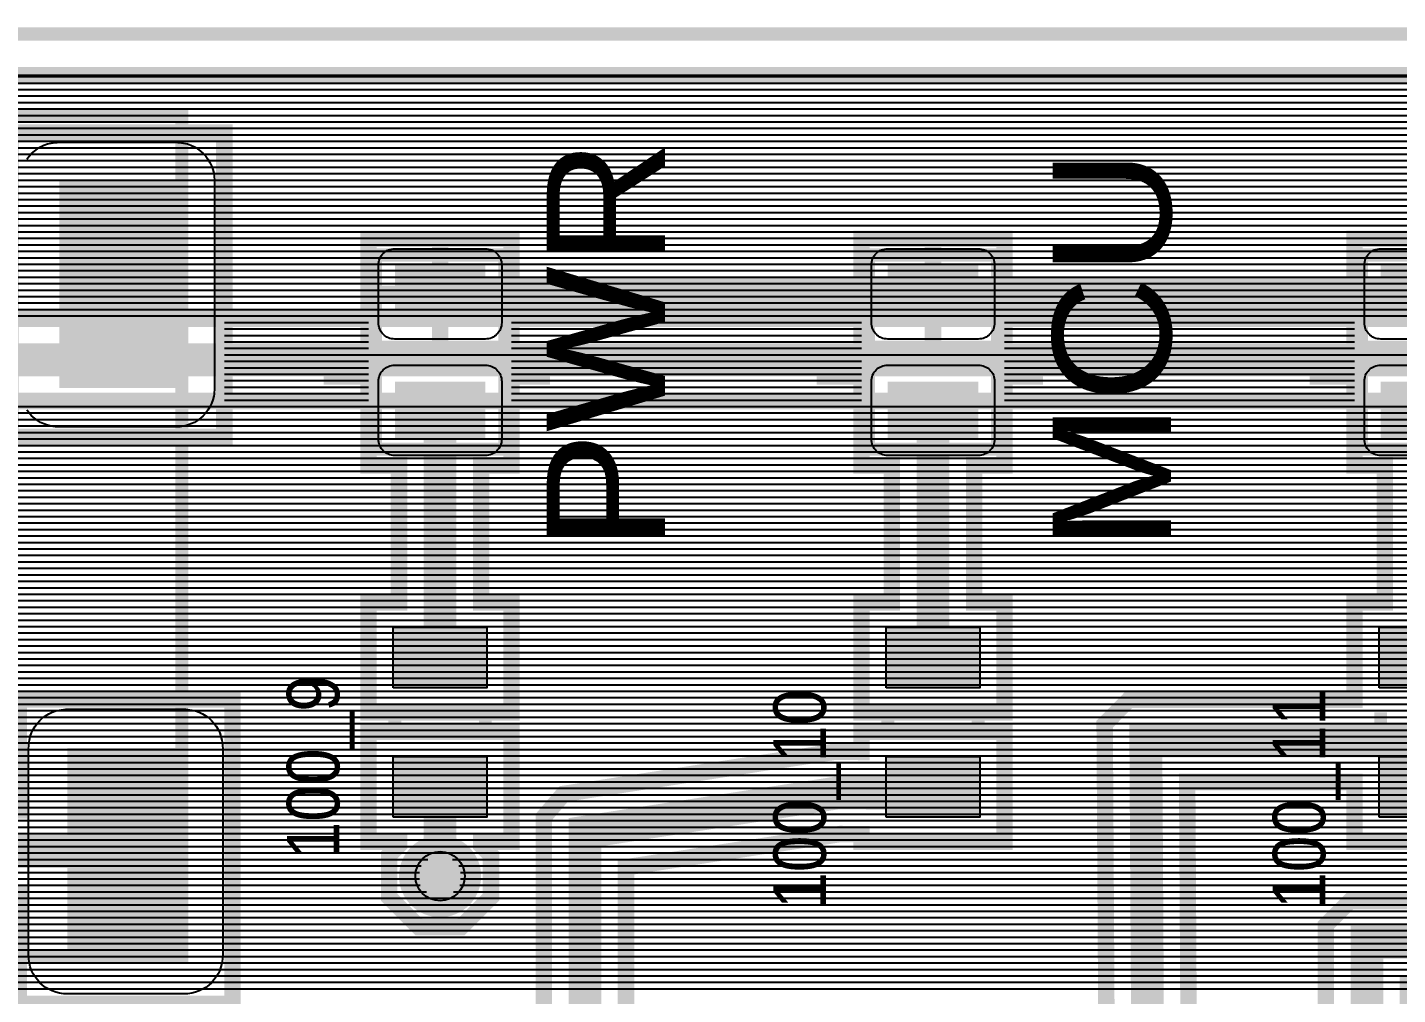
# Model space of a CAD drawing. Header units: inches. Extents: x -1.68 to 1.68, y -1.15 to 1.15.
# Drawn here: x 0.247 to 1.081, y 0.563 to 1.151 of the extents above; entities that cross this region are included whole.
import ezdxf

# ---------------------------------------------------------------- set-up
doc = ezdxf.new("R2010")
doc.units = ezdxf.units.IN
doc.layers.get('0').update_dxf_attribs({"linetype": 'CONTINUOUS'})

# ---------------------------------------------------------------- blocks, each defined once
blk = doc.blocks.new('RPAD')
blk.add_trace([(-0.5, -0.5), (-0.5, 0.5), (0.5, -0.5), (0.5, 0.5)])
blk = doc.blocks.new('EPAD')
at = {"const_width": 0.5}
blk.add_lwpolyline([(-0.25, 0, 1), (0.25, 0, 1)], format="xyb", close=True, dxfattribs=at)

msp = doc.modelspace()

# ---------------------------------------------------------------- linework, layer by layer
for points, const_width in [([(-1.6775, -1.1475), (1.6775, -1.1475), (1.6775, 1.1475), (-1.6775, 1.1475), (-1.6775, -1.1475)], 0.008), ([(-1.6775, -1.1475), (1.6775, -1.1475), (1.6775, 1.1475), (-1.6775, 1.1475), (-1.6775, -1.1475)], 0.008), ([(-1.6775, -1.1475), (1.6775, -1.1475), (1.6775, 1.1475), (-1.6775, 1.1475), (-1.6775, -1.1475)], 0.008), ([(-1.523807, 1.1225), (1.513807, 1.1225), (1.4765, 1.085193)], 0.01), ([(-1.523807, 1.1225), (1.513807, 1.1225), (1.4765, 1.085193)], 0.01), ([(-0.17061, 0.586476), (0.341201, 0.586476), (0.341201, 1.098287), (-0.17061, 1.098287), (-0.17061, 0.586476)], 0.008), ([(-0.17061, 0.586476), (0.341201, 0.586476), (0.341201, 1.098287), (-0.17061, 1.098287), (-0.17061, 0.586476)], 0.008), ([(-0.17061, 0.586476), (0.341201, 0.586476), (0.341201, 1.098287), (-0.17061, 1.098287), (-0.17061, 0.586476)], 0.008), ([(0.237012, 0.902367), (0.367122, 0.902367), (0.367122, 1.087594), (0.237012, 1.087594), (0.237012, 0.902367)], 0.01), ([(0.454906, 1.02285), (0.454906, 0.955851), (0.541905, 0.955851), (0.541905, 1.02285), (0.454906, 1.02285)], 0.01), ([(0.498406, 1.02285), (0.498406, 0.98935)], 0.01), ([(0.754906, 1.02285), (0.754906, 0.955851), (0.841905, 0.955851), (0.841905, 1.02285), (0.754906, 1.02285)], 0.01), ([(0.798406, 1.02285), (0.798406, 0.98935)], 0.01), ([(1.054906, 1.02285), (1.054906, 0.955851), (1.141905, 0.955851), (1.141905, 1.02285), (1.054906, 1.02285)], 0.01), ([(0.459035, 0.894862), (0.537776, 0.894862), (0.537776, 1.012972), (0.459035, 1.012972), (0.459035, 0.894862)], 0.008), ([(0.459035, 0.894862), (0.537776, 0.894862), (0.537776, 1.012972), (0.459035, 1.012972), (0.459035, 0.894862)], 0.008), ([(0.459035, 0.894862), (0.537776, 0.894862), (0.537776, 1.012972), (0.459035, 1.012972), (0.459035, 0.894862)], 0.008), ([(0.759035, 0.894862), (0.837776, 0.894862), (0.837776, 1.012972), (0.759035, 1.012972), (0.759035, 0.894862)], 0.008), ([(0.759035, 0.894862), (0.837776, 0.894862), (0.837776, 1.012972), (0.759035, 1.012972), (0.759035, 0.894862)], 0.008), ([(0.759035, 0.894862), (0.837776, 0.894862), (0.837776, 1.012972), (0.759035, 1.012972), (0.759035, 0.894862)], 0.008), ([(1.059035, 0.894862), (1.137776, 0.894862), (1.137776, 1.012972), (1.059035, 1.012972), (1.059035, 0.894862)], 0.008), ([(1.059035, 0.894862), (1.137776, 0.894862), (1.137776, 1.012972), (1.059035, 1.012972), (1.059035, 0.894862)], 0.008), ([(1.059035, 0.894862), (1.137776, 0.894862), (1.137776, 1.012972), (1.059035, 1.012972), (1.059035, 0.894862)], 0.008), ([(0.454906, 0.98935), (0.498406, 0.98935)], 0.01), ([(0.798406, 0.98935), (0.498406, 0.98935)], 0.02), ([(0.498406, 0.955851), (0.498406, 0.98935)], 0.01), ([(0.541905, 0.98935), (0.498406, 0.98935)], 0.01), ([(0.754906, 0.98935), (0.798406, 0.98935)], 0.01), ([(0.798406, 0.98935), (1.098405, 0.98935)], 0.02), ([(0.798406, 0.955851), (0.798406, 0.98935)], 0.01), ([(0.841905, 0.98935), (0.798406, 0.98935)], 0.01), ([(1.054906, 0.98935), (1.098405, 0.98935)], 0.01), ([(-0.352894, 0.974193), (1.195374, 0.974193), (1.210019, 0.959548)], 0.01), ([(-0.334665, 0.64998), (-0.342539, 0.68998), (-0.342539, 0.949193), (1.18502, 0.949193), (1.18502, 0.878327)], 0.02), ([(1.210019, 0.959548), (1.210019, 0.897167), (1.216019, 0.891167), (1.216019, 0.865486), (1.19786, 0.847327), (1.172179, 0.847327), (1.15402, 0.865486), (1.15402, 0.891167), (1.16002, 0.897167), (1.16002, 0.924193), (-0.31754, 0.924193)], 0.01), ([(0.541905, 0.884985), (0.523405, 0.884985), (0.523405, 0.80159), (0.541905, 0.80159), (0.541905, 0.734591), (0.454906, 0.734591), (0.454906, 0.80159), (0.473406, 0.80159), (0.473406, 0.884985), (0.454906, 0.884985), (0.454906, 0.951984), (0.541905, 0.951984), (0.541905, 0.884985)], 0.01), ([(0.841905, 0.884985), (0.823405, 0.884985), (0.823405, 0.80159), (0.841905, 0.80159), (0.841905, 0.734591), (0.754906, 0.734591), (0.754906, 0.80159), (0.773406, 0.80159), (0.773406, 0.884985), (0.754906, 0.884985), (0.754906, 0.951984), (0.841905, 0.951984), (0.841905, 0.884985)], 0.01), ([(0.903968, 0.541121), (0.902873, 0.727555), (0.917535, 0.742303), (1.054906, 0.742303), (1.054906, 0.80159), (1.073406, 0.80159), (1.073406, 0.884985), (1.054906, 0.884985), (1.054906, 0.951984), (1.141905, 0.951984)], 0.01), ([(0.427539, 0.938169), (0.455098, 0.938169)], 0.008), ([(0.427539, 0.938169), (0.455098, 0.938169)], 0.008), ([(0.427539, 0.938169), (0.455098, 0.938169)], 0.008), ([(0.537776, 0.938169), (0.565335, 0.938169)], 0.008), ([(0.537776, 0.938169), (0.565335, 0.938169)], 0.008), ([(0.537776, 0.938169), (0.565335, 0.938169)], 0.008), ([(0.727539, 0.938169), (0.755098, 0.938169)], 0.008), ([(0.727539, 0.938169), (0.755098, 0.938169)], 0.008), ([(0.727539, 0.938169), (0.755098, 0.938169)], 0.008), ([(0.837776, 0.938169), (0.865335, 0.938169)], 0.008), ([(0.837776, 0.938169), (0.865335, 0.938169)], 0.008), ([(0.837776, 0.938169), (0.865335, 0.938169)], 0.008), ([(1.027539, 0.938169), (1.055098, 0.938169)], 0.008), ([(1.027539, 0.938169), (1.055098, 0.938169)], 0.008), ([(1.027539, 0.938169), (1.055098, 0.938169)], 0.008), ([(0.498406, 0.918484), (0.498406, 0.768091)], 0.02), ([(0.798406, 0.918484), (0.798406, 0.768091)], 0.02), ([(0.372122, 0.557367), (0.242012, 0.557367), (0.242012, 0.624981), (0.239293, 0.624981), (0.233293, 0.618981), (0.207612, 0.618981), (0.189453, 0.63714), (0.189453, 0.662821), (0.207612, 0.68098), (0.233293, 0.68098), (0.239293, 0.67498), (0.242012, 0.67498), (0.242012, 0.742594), (0.372122, 0.742594), (0.372122, 0.557367)], 0.01), ([(0.470846, 0.722815), (0.470846, 0.734626)], 0.007874), ([(0.470846, 0.722815), (0.470846, 0.734626)], 0.007874), ([(0.470846, 0.722815), (0.470846, 0.734626)], 0.007874), ([(0.525965, 0.722815), (0.525965, 0.734626)], 0.007874), ([(0.525965, 0.722815), (0.525965, 0.734626)], 0.007874), ([(0.525965, 0.722815), (0.525965, 0.734626)], 0.007874), ([(0.770846, 0.722815), (0.770846, 0.734626)], 0.007874), ([(0.770846, 0.722815), (0.770846, 0.734626)], 0.007874), ([(0.770846, 0.722815), (0.770846, 0.734626)], 0.007874), ([(0.825965, 0.722815), (0.825965, 0.734626)], 0.007874), ([(0.825965, 0.722815), (0.825965, 0.734626)], 0.007874), ([(0.825965, 0.722815), (0.825965, 0.734626)], 0.007874), ([(1.070846, 0.722815), (1.070846, 0.734626)], 0.007874), ([(1.070846, 0.722815), (1.070846, 0.734626)], 0.007874), ([(1.070846, 0.722815), (1.070846, 0.734626)], 0.007874), ([(0.541905, 0.655851), (0.523405, 0.655851), (0.523405, 0.65386), (0.529405, 0.64786), (0.529405, 0.622179), (0.511246, 0.60402), (0.485565, 0.60402), (0.467406, 0.622179), (0.467406, 0.64786), (0.473406, 0.65386), (0.473406, 0.655851), (0.454906, 0.655851), (0.454906, 0.72285), (0.541905, 0.72285), (0.541905, 0.655851)], 0.01), ([(0.841905, 0.655851), (0.754906, 0.655851), (0.754906, 0.660597), (0.741911, 0.660652), (0.611594, 0.64038), (0.611594, 0.452285), (0.617594, 0.446285), (0.617594, 0.420604), (0.599435, 0.402445), (0.573754, 0.402445), (0.555595, 0.420604), (0.555595, 0.446285), (0.561595, 0.452285), (0.561595, 0.671033), (0.573619, 0.685073), (0.73815, 0.710667), (0.740136, 0.710658), (0.754906, 0.710596), (0.754906, 0.72285), (0.841905, 0.72285), (0.841905, 0.655851)], 0.01), ([(0.68502, 0.370453), (0.68502, 0.516122), (0.929114, 0.516122), (0.927933, 0.717303), (1.098405, 0.717303), (1.098405, 0.68935)], 0.02), ([(0.498406, 0.68935), (0.498406, 0.63502)], 0.02), ([(0.586594, 0.433445), (0.586594, 0.661791), (0.740031, 0.685659), (0.798406, 0.685413), (0.798406, 0.68935)], 0.02), ([(1.141905, 0.655851), (1.054906, 0.655851), (1.054906, 0.692304), (0.95308, 0.692304), (0.954174, 0.505871)], 0.01), ([(0.307067, 0.64998), (0.220453, 0.64998)], 0.02), ([(0.493228, 0.62252), (0.503583, 0.62252), (0.510906, 0.629842), (0.510906, 0.640197), (0.503583, 0.64752), (0.493228, 0.64752), (0.485905, 0.640197), (0.485905, 0.629842), (0.493228, 0.62252)], 0.01), ([(1.0375, 0.254484), (1.0375, 0.605217), (1.052145, 0.619862), (1.166179, 0.619862), (1.172179, 0.625862), (1.19786, 0.625862), (1.216019, 0.607703), (1.216019, 0.582022), (1.19786, 0.563863), (1.172179, 0.563863), (1.166179, 0.569863), (1.0875, 0.569863), (1.0875, 0.254484)], 0.01), ([(1.18502, 0.594862), (1.0625, 0.594862), (1.0625, 0.198484)], 0.02)]:
    msp.add_lwpolyline(points, dxfattribs=dict(const_width=const_width))
for points in [[(-1.523807, 1.1225), (1.513807, 1.1225)], [(-1.523807, 1.1225), (1.513807, 1.1225)], [(-1.522902, 1.121594), (1.512902, 1.121594)], [(-1.522902, 1.121594), (1.512902, 1.121594)], [(-1.518965, 1.117657), (1.508965, 1.117657)], [(-1.518965, 1.117657), (1.508965, 1.117657)], [(-1.515028, 1.11372), (1.505028, 1.11372)], [(-1.515028, 1.11372), (1.505028, 1.11372)], [(-1.511091, 1.109783), (1.501091, 1.109783)], [(-1.511091, 1.109783), (1.501091, 1.109783)], [(-1.507154, 1.105846), (1.497154, 1.105846)], [(-1.507154, 1.105846), (1.497154, 1.105846)], [(-1.503217, 1.101909), (1.493217, 1.101909)], [(-1.503217, 1.101909), (1.493217, 1.101909)], [(-1.499279, 1.097972), (1.48928, 1.097972)], [(-1.499279, 1.097972), (1.48928, 1.097972)], [(-1.495342, 1.094035), (1.485343, 1.094035)], [(-1.495342, 1.094035), (1.485343, 1.094035)], [(-1.491405, 1.090098), (1.481405, 1.090098)], [(-1.491405, 1.090098), (1.481405, 1.090098)], [(-1.487468, 1.086161), (1.477468, 1.086161)], [(0.367122, 1.086161), (1.477468, 1.086161)], [(-1.4865, 1.082224), (1.4765, 1.082224)], [(-1.4865, 1.078287), (1.4765, 1.078287)], [(0.246983, 1.071286), (0.248328, 1.073098), (0.24984, 1.074766), (0.251508, 1.076278), (0.25332, 1.077624), (0.255267, 1.078792), (0.257337, 1.079772), (0.25952, 1.080553), (0.261804, 1.081124), (0.262981, 1.081328), (0.264179, 1.081475), (0.265397, 1.081565), (0.266634, 1.081594), (0.266634, 1.081594), (0.3375, 1.081594), (0.338737, 1.081565), (0.339955, 1.081475), (0.341153, 1.081328), (0.34233, 1.081124), (0.344614, 1.080553), (0.346796, 1.079772), (0.348867, 1.078792), (0.350813, 1.077624), (0.352626, 1.076278), (0.354294, 1.074766), (0.355806, 1.073098), (0.357151, 1.071286), (0.35832, 1.069339), (0.3593, 1.067269), (0.360081, 1.065087), (0.360652, 1.062802), (0.360856, 1.061626), (0.361003, 1.060428), (0.361092, 1.059209), (0.361122, 1.057972), (0.361122, 0.931988), (0.361092, 0.930751), (0.361003, 0.929533), (0.360856, 0.928335), (0.360652, 0.927158), (0.360081, 0.924874), (0.3593, 0.922692), (0.35832, 0.920622), (0.357151, 0.918675), (0.355806, 0.916862), (0.354294, 0.915195), (0.352626, 0.913682), (0.350813, 0.912337), (0.348867, 0.911169), (0.346796, 0.910189), (0.344614, 0.909407), (0.34233, 0.908836), (0.341153, 0.908633), (0.339955, 0.908485), (0.338737, 0.908396), (0.3375, 0.908366), (0.266634, 0.908366), (0.265397, 0.908396), (0.264179, 0.908485), (0.262981, 0.908633), (0.261804, 0.908836), (0.25952, 0.909407), (0.257337, 0.910189), (0.255267, 0.911169), (0.25332, 0.912337), (0.251508, 0.913682), (0.24984, 0.915195), (0.248328, 0.916862), (0.246983, 0.918675)], [(0.367122, 1.082224), (1.4765, 1.082224)], [(0.367122, 1.078287), (1.4765, 1.078287)], [(-1.4865, 1.07435), (1.4765, 1.07435)], [(-1.4865, 1.070413), (1.4765, 1.070413)], [(0.367122, 1.07435), (1.4765, 1.07435)], [(0.367122, 1.070413), (1.4765, 1.070413)], [(-1.4865, 1.066476), (1.4765, 1.066476)], [(-1.4865, 1.062539), (1.4765, 1.062539)], [(0.367122, 1.066476), (1.4765, 1.066476)], [(0.367122, 1.062539), (1.4765, 1.062539)], [(-1.4865, 1.058602), (1.4765, 1.058602)], [(-1.4865, 1.054665), (1.4765, 1.054665)], [(-1.4865, 1.050728), (1.4765, 1.050728)], [(0.367122, 1.058602), (1.4765, 1.058602)], [(0.367122, 1.054665), (1.4765, 1.054665)], [(0.367122, 1.050728), (1.4765, 1.050728)], [(-1.4865, 1.046791), (1.4765, 1.046791)], [(-1.4865, 1.042854), (1.4765, 1.042854)], [(0.367122, 1.046791), (1.4765, 1.046791)], [(0.367122, 1.042854), (1.4765, 1.042854)], [(-1.4865, 1.038917), (1.4765, 1.038917)], [(-1.4865, 1.03498), (1.4765, 1.03498)], [(0.367122, 1.038917), (1.4765, 1.038917)], [(0.367122, 1.03498), (1.4765, 1.03498)], [(-1.4865, 1.031043), (1.4765, 1.031043)], [(-1.4865, 1.027106), (1.4765, 1.027106)], [(0.367122, 1.031043), (1.4765, 1.031043)], [(0.367122, 1.027106), (1.4765, 1.027106)], [(-1.4865, 1.023169), (1.4765, 1.023169)], [(-1.4865, 1.019232), (1.4765, 1.019232)], [(0.367122, 1.023169), (1.4765, 1.023169)], [(0.367122, 1.019232), (0.454906, 1.019232)], [(0.541905, 1.019232), (0.754906, 1.019232)], [(0.841905, 1.019232), (1.054906, 1.019232)], [(-1.4865, 1.015295), (1.4765, 1.015295)], [(-1.4865, 1.011358), (1.4765, 1.011358)], [(0.367122, 1.015295), (0.454906, 1.015295)], [(0.367122, 1.011358), (0.454906, 1.011358)], [(0.541905, 1.015295), (0.754906, 1.015295)], [(0.541905, 1.011358), (0.754906, 1.011358)], [(0.841905, 1.015295), (1.054906, 1.015295)], [(0.841905, 1.011358), (1.054906, 1.011358)], [(1.125906, 0.96185), (1.070906, 0.96185), (1.069866, 0.961901), (1.068861, 0.962049), (1.067894, 0.962291), (1.06697, 0.962622), (1.066094, 0.963037), (1.06527, 0.963531), (1.064502, 0.964101), (1.063796, 0.964741), (1.063156, 0.965447), (1.062587, 0.966215), (1.062092, 0.967039), (1.061677, 0.967915), (1.061346, 0.968839), (1.061104, 0.969806), (1.060956, 0.970811), (1.060905, 0.97185), (1.060905, 1.00685), (1.060956, 1.00789), (1.061104, 1.008895), (1.061346, 1.009862), (1.061677, 1.010786), (1.062092, 1.011662), (1.062587, 1.012486), (1.063156, 1.013254), (1.063796, 1.01396), (1.064502, 1.0146), (1.06527, 1.015169), (1.066094, 1.015664), (1.06697, 1.016079), (1.067894, 1.016409), (1.068861, 1.016652), (1.069866, 1.0168), (1.070906, 1.01685), (1.125906, 1.01685)], [(-1.492823, 1.003484), (1.482823, 1.003484)], [(-1.488886, 1.007421), (1.478886, 1.007421)], [(0.367122, 1.007421), (0.454906, 1.007421)], [(0.367122, 1.003484), (0.454906, 1.003484)], [(0.541905, 1.007421), (0.754906, 1.007421)], [(0.541905, 1.003484), (0.754906, 1.003484)], [(0.841905, 1.007421), (1.054906, 1.007421)], [(0.841905, 1.003484), (1.054906, 1.003484)], [(-1.500697, 0.99561), (1.490697, 0.99561)], [(-1.49676, 0.999547), (1.48676, 0.999547)], [(0.367122, 0.999547), (0.454906, 0.999547)], [(0.367122, 0.99561), (0.454906, 0.99561)], [(0.541905, 0.999547), (0.754906, 0.999547)], [(0.541905, 0.99561), (0.754906, 0.99561)], [(0.841905, 0.999547), (1.054906, 0.999547)], [(0.841905, 0.99561), (1.054906, 0.99561)], [(-1.508571, 0.987736), (1.498571, 0.987736)], [(-1.504634, 0.991673), (1.494634, 0.991673)], [(0.367122, 0.991673), (0.454906, 0.991673)], [(0.367122, 0.987736), (0.454906, 0.987736)], [(0.541905, 0.991673), (0.754906, 0.991673)], [(0.541905, 0.987736), (0.754906, 0.987736)], [(0.841905, 0.991673), (1.054906, 0.991673)], [(0.841905, 0.987736), (1.054906, 0.987736)], [(-1.512508, 0.983799), (1.502508, 0.983799)], [(-0.532696, 0.979862), (1.506445, 0.979862)], [(-0.528759, 0.975925), (1.510382, 0.975925)], [(0.367122, 0.983799), (0.454906, 0.983799)], [(0.367122, 0.979862), (0.454906, 0.979862)], [(0.367122, 0.975925), (0.454906, 0.975925)], [(0.541905, 0.983799), (0.754906, 0.983799)], [(0.541905, 0.979862), (0.754906, 0.979862)], [(0.541905, 0.975925), (0.754906, 0.975925)], [(0.841905, 0.983799), (1.054906, 0.983799)], [(0.841905, 0.979862), (1.054906, 0.979862)], [(0.841905, 0.975925), (1.054906, 0.975925)], [(0.367122, 0.971988), (0.454906, 0.971988)], [(0.367122, 0.968051), (0.454906, 0.968051)], [(0.541905, 0.971988), (0.754906, 0.971988)], [(0.541905, 0.968051), (0.754906, 0.968051)], [(0.841905, 0.971988), (1.054906, 0.971988)], [(0.841905, 0.968051), (1.054906, 0.968051)], [(0.367122, 0.964114), (0.454906, 0.964114)], [(0.367122, 0.960177), (0.454906, 0.960177)], [(0.541905, 0.964114), (0.754906, 0.964114)], [(0.541905, 0.960177), (0.754906, 0.960177)], [(0.841905, 0.964114), (1.054906, 0.964114)], [(0.841905, 0.960177), (1.054906, 0.960177)], [(0.367122, 0.95624), (0.454906, 0.95624)], [(0.367122, 0.952303), (1.6525, 0.952303)], [(0.541905, 0.95624), (0.754906, 0.95624)], [(0.841905, 0.95624), (1.054906, 0.95624)], [(0.367122, 0.948366), (0.454906, 0.948366)], [(0.367122, 0.944429), (0.454906, 0.944429)], [(0.541905, 0.948366), (0.754906, 0.948366)], [(0.541905, 0.944429), (0.754906, 0.944429)], [(0.841905, 0.948366), (1.054906, 0.948366)], [(0.841905, 0.944429), (1.054906, 0.944429)], [(1.125906, 0.890984), (1.070906, 0.890984), (1.069866, 0.891035), (1.068861, 0.891183), (1.067894, 0.891425), (1.06697, 0.891756), (1.066094, 0.892171), (1.06527, 0.892665), (1.064502, 0.893235), (1.063796, 0.893875), (1.063156, 0.894581), (1.062587, 0.895348), (1.062092, 0.896172), (1.061677, 0.897049), (1.061346, 0.897973), (1.061104, 0.89894), (1.060956, 0.899945), (1.060905, 0.900984), (1.060905, 0.935984), (1.060956, 0.937024), (1.061104, 0.938029), (1.061346, 0.938996), (1.061677, 0.93992), (1.062092, 0.940796), (1.062587, 0.94162), (1.063156, 0.942388), (1.063796, 0.943094), (1.064502, 0.943734), (1.06527, 0.944303), (1.066094, 0.944798), (1.06697, 0.945213), (1.067894, 0.945543), (1.068861, 0.945785), (1.069866, 0.945934), (1.070906, 0.945984), (1.125906, 0.945984)], [(0.367122, 0.940492), (0.454906, 0.940492)], [(0.367122, 0.936555), (0.454906, 0.936555)], [(0.541905, 0.940492), (0.754906, 0.940492)], [(0.541905, 0.936555), (0.754906, 0.936555)], [(0.841905, 0.940492), (1.054906, 0.940492)], [(0.841905, 0.936555), (1.054906, 0.936555)], [(0.367122, 0.932618), (0.454906, 0.932618)], [(0.367122, 0.928681), (0.454906, 0.928681)], [(0.541905, 0.932618), (0.754906, 0.932618)], [(0.541905, 0.928681), (0.754906, 0.928681)], [(0.841905, 0.932618), (1.054906, 0.932618)], [(0.841905, 0.928681), (1.054906, 0.928681)], [(-0.31754, 0.920807), (1.16002, 0.920807)], [(0.367122, 0.924744), (0.454906, 0.924744)], [(0.367122, 0.920807), (0.454906, 0.920807)], [(0.541905, 0.924744), (0.754906, 0.924744)], [(0.541905, 0.920807), (0.754906, 0.920807)], [(0.841905, 0.924744), (1.054906, 0.924744)], [(0.841905, 0.920807), (1.054906, 0.920807)], [(-0.31754, 0.91687), (1.16002, 0.91687)], [(-0.31754, 0.912933), (1.16002, 0.912933)], [(-0.31754, 0.908996), (1.16002, 0.908996)], [(0.367122, 0.91687), (0.454906, 0.91687)], [(0.367122, 0.912933), (0.454906, 0.912933)], [(0.367122, 0.908996), (0.454906, 0.908996)], [(0.541905, 0.91687), (0.754906, 0.91687)], [(0.541905, 0.912933), (0.754906, 0.912933)], [(0.541905, 0.908996), (0.754906, 0.908996)], [(0.841905, 0.91687), (1.054906, 0.91687)], [(0.841905, 0.912933), (1.054906, 0.912933)], [(0.841905, 0.908996), (1.054906, 0.908996)], [(-0.508, 0.901122), (0.454906, 0.901122)], [(-0.31754, 0.905059), (1.16002, 0.905059)], [(-0.31754, 0.901122), (1.16002, 0.901122)], [(0.367122, 0.905059), (0.454906, 0.905059)], [(0.541905, 0.905059), (0.754906, 0.905059)], [(0.541905, 0.901122), (0.754906, 0.901122)], [(0.841905, 0.905059), (1.054906, 0.905059)], [(0.841905, 0.901122), (1.054906, 0.901122)], [(-0.508, 0.897185), (0.454906, 0.897185)], [(-0.508, 0.893248), (0.454906, 0.893248)], [(-0.31754, 0.897185), (1.16002, 0.897185)], [(-0.31754, 0.893248), (1.156101, 0.893248)], [(0.541905, 0.897185), (0.754906, 0.897185)], [(0.541905, 0.893248), (0.754906, 0.893248)], [(0.841905, 0.897185), (1.054906, 0.897185)], [(0.841905, 0.893248), (1.054906, 0.893248)], [(-0.508, 0.889311), (0.454906, 0.889311)], [(-0.508, 0.885374), (0.454906, 0.885374)], [(-0.31754, 0.889311), (1.15402, 0.889311)], [(-0.31754, 0.885374), (1.15402, 0.885374)], [(0.541905, 0.889311), (0.754906, 0.889311)], [(0.541905, 0.885374), (0.754906, 0.885374)], [(0.841905, 0.889311), (1.054906, 0.889311)], [(0.841905, 0.885374), (1.054906, 0.885374)], [(-0.508, 0.881437), (0.473406, 0.881437)], [(-0.508, 0.8775), (0.473406, 0.8775)], [(-0.31754, 0.881437), (1.15402, 0.881437)], [(-0.31754, 0.8775), (1.15402, 0.8775)], [(0.523405, 0.881437), (0.773406, 0.881437)], [(0.523405, 0.8775), (0.773406, 0.8775)], [(0.823405, 0.881437), (1.073406, 0.881437)], [(0.823405, 0.8775), (1.073406, 0.8775)], [(-0.508, 0.873563), (0.473406, 0.873563)], [(-0.508, 0.869626), (0.473406, 0.869626)], [(-0.31754, 0.873563), (1.15402, 0.873563)], [(-0.31754, 0.869626), (1.15402, 0.869626)], [(0.523405, 0.873563), (0.773406, 0.873563)], [(0.523405, 0.869626), (0.773406, 0.869626)], [(0.823405, 0.873563), (1.073406, 0.873563)], [(0.823405, 0.869626), (1.073406, 0.869626)], [(-0.8665, 0.861752), (0.473406, 0.861752)], [(-0.713957, 0.865689), (0.473406, 0.865689)], [(-0.31754, 0.865689), (1.15402, 0.865689)], [(-0.31754, 0.861752), (1.157754, 0.861752)], [(0.523405, 0.865689), (0.773406, 0.865689)], [(0.523405, 0.861752), (0.773406, 0.861752)], [(0.823405, 0.865689), (1.073406, 0.865689)], [(0.823405, 0.861752), (1.073406, 0.861752)], [(-0.8665, 0.857815), (0.473406, 0.857815)], [(-0.8665, 0.853878), (0.473406, 0.853878)], [(-0.31754, 0.857815), (1.161691, 0.857815)], [(-0.31754, 0.853878), (1.165628, 0.853878)], [(0.523405, 0.857815), (0.773406, 0.857815)], [(0.523405, 0.853878), (0.773406, 0.853878)], [(0.823405, 0.857815), (1.073406, 0.857815)], [(0.823405, 0.853878), (1.073406, 0.853878)], [(-0.8665, 0.849941), (0.473406, 0.849941)], [(-0.8665, 0.846004), (0.473406, 0.846004)], [(-0.31754, 0.849941), (1.169565, 0.849941)], [(-0.31754, 0.846004), (1.6525, 0.846004)], [(0.523405, 0.849941), (0.773406, 0.849941)], [(0.523405, 0.846004), (0.773406, 0.846004)], [(0.823405, 0.849941), (1.073406, 0.849941)], [(0.823405, 0.846004), (1.073406, 0.846004)], [(-0.8665, 0.842067), (0.473406, 0.842067)], [(-0.8665, 0.83813), (0.473406, 0.83813)], [(-0.8665, 0.834193), (0.473406, 0.834193)], [(-0.31754, 0.842067), (1.6525, 0.842067)], [(-0.31754, 0.83813), (1.6525, 0.83813)], [(-0.31754, 0.834193), (1.6525, 0.834193)], [(0.523405, 0.842067), (0.773406, 0.842067)], [(0.523405, 0.83813), (0.773406, 0.83813)], [(0.523405, 0.834193), (0.773406, 0.834193)], [(0.823405, 0.842067), (1.073406, 0.842067)], [(0.823405, 0.83813), (1.073406, 0.83813)], [(0.823405, 0.834193), (1.073406, 0.834193)], [(-0.8975, 0.830256), (0.473406, 0.830256)], [(-0.8975, 0.826319), (0.473406, 0.826319)], [(-0.31754, 0.830256), (1.6525, 0.830256)], [(-0.31754, 0.826319), (1.6525, 0.826319)], [(0.523405, 0.830256), (0.773406, 0.830256)], [(0.523405, 0.826319), (0.773406, 0.826319)], [(0.823405, 0.830256), (1.073406, 0.830256)], [(0.823405, 0.826319), (1.073406, 0.826319)], [(-0.8975, 0.822382), (0.473406, 0.822382)], [(-0.8975, 0.818445), (0.473406, 0.818445)], [(-0.31754, 0.822382), (1.6525, 0.822382)], [(-0.31754, 0.818445), (1.6525, 0.818445)], [(0.523405, 0.822382), (0.773406, 0.822382)], [(0.523405, 0.818445), (0.773406, 0.818445)], [(0.823405, 0.822382), (1.073406, 0.822382)], [(0.823405, 0.818445), (1.073406, 0.818445)], [(-0.8975, 0.814508), (0.473406, 0.814508)], [(-0.8975, 0.810571), (0.473406, 0.810571)], [(-0.31754, 0.814508), (1.6525, 0.814508)], [(-0.31754, 0.810571), (1.6525, 0.810571)], [(0.523405, 0.814508), (0.773406, 0.814508)], [(0.523405, 0.810571), (0.773406, 0.810571)], [(0.823405, 0.814508), (1.073406, 0.814508)], [(0.823405, 0.810571), (1.073406, 0.810571)], [(-0.8975, 0.806634), (0.473406, 0.806634)], [(-0.8975, 0.802697), (0.473406, 0.802697)], [(-0.31754, 0.806634), (1.6525, 0.806634)], [(-0.31754, 0.802697), (1.6525, 0.802697)], [(0.523405, 0.806634), (0.773406, 0.806634)], [(0.523405, 0.802697), (0.773406, 0.802697)], [(0.823405, 0.806634), (1.073406, 0.806634)], [(0.823405, 0.802697), (1.073406, 0.802697)], [(-0.8975, 0.79876), (0.454906, 0.79876)], [(-0.54, 0.794823), (0.454906, 0.794823)], [(-0.31754, 0.79876), (1.6525, 0.79876)], [(-0.31754, 0.794823), (1.6525, 0.794823)], [(0.541905, 0.79876), (0.754906, 0.79876)], [(0.541905, 0.794823), (0.754906, 0.794823)], [(0.841905, 0.79876), (1.054906, 0.79876)], [(0.841905, 0.794823), (1.054906, 0.794823)], [(-0.54, 0.790886), (0.454906, 0.790886)], [(-0.54, 0.786949), (0.454906, 0.786949)], [(-0.31754, 0.790886), (1.6525, 0.790886)], [(-0.31754, 0.786949), (1.6525, 0.786949)], [(0.541905, 0.790886), (0.754906, 0.790886)], [(0.541905, 0.786949), (0.754906, 0.786949)], [(0.841905, 0.790886), (1.054906, 0.790886)], [(0.841905, 0.786949), (1.054906, 0.786949)], [(-0.54, 0.783012), (0.454906, 0.783012)], [(-0.54, 0.779075), (0.454906, 0.779075)], [(-0.31754, 0.783012), (1.6525, 0.783012)], [(-0.31754, 0.779075), (1.6525, 0.779075)], [(0.541905, 0.783012), (0.754906, 0.783012)], [(0.541905, 0.779075), (0.754906, 0.779075)], [(0.841905, 0.783012), (1.054906, 0.783012)], [(0.841905, 0.779075), (1.054906, 0.779075)], [(-0.54, 0.775138), (0.454906, 0.775138)], [(-0.54, 0.771201), (0.454906, 0.771201)], [(-0.54, 0.767264), (0.454906, 0.767264)], [(-0.31754, 0.775138), (1.6525, 0.775138)], [(-0.31754, 0.771201), (1.6525, 0.771201)], [(-0.31754, 0.767264), (1.6525, 0.767264)], [(0.541905, 0.775138), (0.754906, 0.775138)], [(0.541905, 0.771201), (0.754906, 0.771201)], [(0.541905, 0.767264), (0.754906, 0.767264)], [(0.841905, 0.775138), (1.054906, 0.775138)], [(0.841905, 0.771201), (1.054906, 0.771201)], [(0.841905, 0.767264), (1.054906, 0.767264)], [(-0.54, 0.763327), (0.454906, 0.763327)], [(-0.54, 0.75939), (0.454906, 0.75939)], [(-0.31754, 0.763327), (1.6525, 0.763327)], [(-0.31754, 0.75939), (1.6525, 0.75939)], [(0.541905, 0.763327), (0.754906, 0.763327)], [(0.541905, 0.75939), (0.754906, 0.75939)], [(0.841905, 0.763327), (1.054906, 0.763327)], [(0.841905, 0.75939), (1.054906, 0.75939)], [(-0.54, 0.755453), (0.454906, 0.755453)], [(-0.54, 0.751516), (0.454906, 0.751516)], [(-0.31754, 0.755453), (1.6525, 0.755453)], [(-0.31754, 0.751516), (1.6525, 0.751516)], [(0.541905, 0.755453), (0.754906, 0.755453)], [(0.541905, 0.751516), (0.754906, 0.751516)], [(0.841905, 0.755453), (1.054906, 0.755453)], [(0.841905, 0.751516), (1.054906, 0.751516)], [(-0.54, 0.747579), (0.454906, 0.747579)], [(-0.54, 0.743642), (0.454906, 0.743642)], [(-0.31754, 0.747579), (1.6525, 0.747579)], [(-0.31754, 0.743642), (1.6525, 0.743642)], [(0.541905, 0.747579), (0.754906, 0.747579)], [(0.541905, 0.743642), (0.754906, 0.743642)], [(0.841905, 0.747579), (1.054906, 0.747579)], [(0.841905, 0.743642), (1.054906, 0.743642)], [(-0.31754, 0.739705), (1.6525, 0.739705)], [(-0.31754, 0.735768), (1.6525, 0.735768)], [(0.372122, 0.739705), (0.454906, 0.739705)], [(0.372122, 0.735768), (0.454906, 0.735768)], [(0.541905, 0.739705), (0.754906, 0.739705)], [(0.541905, 0.735768), (0.754906, 0.735768)], [(0.841905, 0.739705), (0.914952, 0.739705)], [(0.841905, 0.735768), (0.911038, 0.735768)], [(-0.31754, 0.731831), (1.250589, 0.731831)], [(-0.31754, 0.727894), (1.246652, 0.727894)], [(0.372122, 0.731831), (0.907124, 0.731831)], [(0.372122, 0.727894), (0.90321, 0.727894)], [(-0.31754, 0.723957), (1.242715, 0.723957)], [(-0.31754, 0.72002), (1.238778, 0.72002)], [(0.372122, 0.723957), (0.902894, 0.723957)], [(0.372122, 0.72002), (0.454906, 0.72002)], [(0.541905, 0.72002), (0.754906, 0.72002)], [(0.841905, 0.72002), (0.902917, 0.72002)], [(-0.31754, 0.716083), (1.234841, 0.716083)], [(-0.31754, 0.712146), (1.23276, 0.712146)], [(0.372122, 0.716083), (0.454906, 0.716083)], [(0.372122, 0.712146), (0.454906, 0.712146)], [(0.541905, 0.716083), (0.754906, 0.716083)], [(0.541905, 0.712146), (0.754906, 0.712146)], [(0.841905, 0.716083), (0.902941, 0.716083)], [(0.841905, 0.712146), (0.902963, 0.712146)], [(-0.31754, 0.708209), (1.23276, 0.708209)], [(-0.278666, 0.704272), (1.23276, 0.704272)], [(0.372122, 0.708209), (0.454906, 0.708209)], [(0.372122, 0.704272), (0.454906, 0.704272)], [(0.541905, 0.708209), (0.722349, 0.708209)], [(0.541905, 0.704272), (0.69704, 0.704272)], [(0.841905, 0.708209), (0.902987, 0.708209)], [(0.841905, 0.704272), (0.90301, 0.704272)], [(-0.278666, 0.700335), (1.23276, 0.700335)], [(-0.278666, 0.696398), (1.23276, 0.696398)], [(-0.278666, 0.692461), (1.23276, 0.692461)], [(0.372122, 0.700335), (0.454906, 0.700335)], [(0.372122, 0.696398), (0.454906, 0.696398)], [(0.372122, 0.692461), (0.454906, 0.692461)], [(0.541905, 0.700335), (0.67173, 0.700335)], [(0.541905, 0.696398), (0.64642, 0.696398)], [(0.541905, 0.692461), (0.62111, 0.692461)], [(0.841905, 0.700335), (0.903033, 0.700335)], [(0.841905, 0.696398), (0.903056, 0.696398)], [(0.841905, 0.692461), (0.903079, 0.692461)], [(-0.278666, 0.688524), (1.23276, 0.688524)], [(-0.278666, 0.684587), (1.236495, 0.684587)], [(0.372122, 0.688524), (0.454906, 0.688524)], [(0.372122, 0.684587), (0.454906, 0.684587)], [(0.541905, 0.688524), (0.5958, 0.688524)], [(0.541905, 0.684587), (0.573202, 0.684587)], [(0.841905, 0.688524), (0.903102, 0.688524)], [(0.841905, 0.684587), (0.903125, 0.684587)], [(0.953102, 0.688524), (1.054906, 0.688524)], [(0.953125, 0.684587), (1.054906, 0.684587)], [(-0.278666, 0.68065), (1.240432, 0.68065)], [(-0.278666, 0.676713), (1.244369, 0.676713)], [(0.372122, 0.68065), (0.454906, 0.68065)], [(0.372122, 0.676713), (0.454906, 0.676713)], [(0.541905, 0.68065), (0.569831, 0.68065)], [(0.541905, 0.676713), (0.566459, 0.676713)], [(0.841905, 0.68065), (0.903148, 0.68065)], [(0.841905, 0.676713), (0.903172, 0.676713)], [(0.953148, 0.68065), (1.054906, 0.68065)], [(0.953171, 0.676713), (1.054906, 0.676713)], [(-0.278666, 0.672776), (1.248306, 0.672776)], [(-0.278666, 0.668839), (1.549784, 0.668839)], [(0.372122, 0.672776), (0.454906, 0.672776)], [(0.372122, 0.668839), (0.454906, 0.668839)], [(0.541905, 0.672776), (0.563087, 0.672776)], [(0.541905, 0.668839), (0.561595, 0.668839)], [(0.841905, 0.672776), (0.903194, 0.672776)], [(0.841905, 0.668839), (0.903218, 0.668839)], [(0.953194, 0.672776), (1.054906, 0.672776)], [(0.953217, 0.668839), (1.054906, 0.668839)], [(-0.278666, 0.664902), (1.549784, 0.664902)], [(0.227146, 0.660965), (1.549784, 0.660965)], [(0.372122, 0.664902), (0.454906, 0.664902)], [(0.372122, 0.660965), (0.454906, 0.660965)], [(0.541905, 0.664902), (0.561595, 0.664902)], [(0.541905, 0.660965), (0.561595, 0.660965)], [(0.841905, 0.664902), (0.903241, 0.664902)], [(0.841905, 0.660965), (0.903264, 0.660965)], [(0.95324, 0.664902), (1.054906, 0.664902)], [(0.953263, 0.660965), (1.054906, 0.660965)], [(0.231083, 0.657028), (1.549784, 0.657028)], [(0.232953, 0.653091), (1.549784, 0.653091)], [(0.372122, 0.657028), (0.454906, 0.657028)], [(0.372122, 0.653091), (0.472636, 0.653091)], [(0.524175, 0.653091), (0.561595, 0.653091)], [(0.541905, 0.657028), (0.561595, 0.657028)], [(0.693305, 0.653091), (0.90331, 0.653091)], [(0.718614, 0.657028), (0.754906, 0.657028)], [(0.841905, 0.657028), (0.903287, 0.657028)], [(0.953287, 0.657028), (1.054906, 0.657028)], [(0.953309, 0.653091), (1.16002, 0.653091)], [(0.232953, 0.649154), (1.549784, 0.649154)], [(0.232953, 0.645217), (0.490925, 0.645217)], [(0.372122, 0.649154), (0.468699, 0.649154)], [(0.372122, 0.645217), (0.467406, 0.645217)], [(0.505886, 0.645217), (1.549784, 0.645217)], [(0.528112, 0.649154), (0.561595, 0.649154)], [(0.529405, 0.645217), (0.561595, 0.645217)], [(0.642686, 0.645217), (0.903356, 0.645217)], [(0.667995, 0.649154), (0.903333, 0.649154)], [(0.953333, 0.649154), (1.16002, 0.649154)], [(0.953356, 0.645217), (1.16002, 0.645217)], [(-0.278666, 0.637343), (0.485905, 0.637343)], [(0.22943, 0.64128), (0.486988, 0.64128)], [(0.372122, 0.64128), (0.467406, 0.64128)], [(0.372122, 0.637343), (0.467406, 0.637343)], [(0.509823, 0.64128), (1.549784, 0.64128)], [(0.510906, 0.637343), (1.549784, 0.637343)], [(0.529405, 0.64128), (0.561595, 0.64128)], [(0.529405, 0.637343), (0.561595, 0.637343)], [(0.611594, 0.637343), (0.903403, 0.637343)], [(0.617377, 0.64128), (0.903379, 0.64128)], [(0.953379, 0.64128), (1.16002, 0.64128)], [(0.953402, 0.637343), (1.16002, 0.637343)], [(-0.278666, 0.633406), (0.485905, 0.633406)], [(-0.278666, 0.629469), (0.486279, 0.629469)], [(-0.278666, 0.625531), (0.490216, 0.625531)], [(0.372122, 0.633406), (0.467406, 0.633406)], [(0.372122, 0.629469), (0.467406, 0.629469)], [(0.372122, 0.625531), (0.467406, 0.625531)], [(0.506595, 0.625531), (1.171849, 0.625531)], [(0.510532, 0.629469), (1.549784, 0.629469)], [(0.510906, 0.633406), (1.549784, 0.633406)], [(0.529405, 0.633406), (0.561595, 0.633406)], [(0.529405, 0.629469), (0.561595, 0.629469)], [(0.529405, 0.625531), (0.561595, 0.625531)], [(0.611594, 0.633406), (0.903426, 0.633406)], [(0.611594, 0.629469), (0.903449, 0.629469)], [(0.611594, 0.625531), (0.903472, 0.625531)], [(0.953425, 0.633406), (1.16002, 0.633406)], [(0.953448, 0.629469), (1.16002, 0.629469)], [(0.953471, 0.625531), (1.16002, 0.625531)], [(-0.278666, 0.621594), (1.167912, 0.621594)], [(-0.278666, 0.617657), (1.049941, 0.617657)], [(0.372122, 0.621594), (0.467991, 0.621594)], [(0.372122, 0.617657), (0.471928, 0.617657)], [(0.524883, 0.617657), (0.561595, 0.617657)], [(0.52882, 0.621594), (0.561595, 0.621594)], [(0.611594, 0.621594), (0.903495, 0.621594)], [(0.611594, 0.617657), (0.903518, 0.617657)], [(0.953494, 0.621594), (1.16002, 0.621594)], [(0.953518, 0.617657), (1.16002, 0.617657)], [(-0.278666, 0.61372), (1.046004, 0.61372)], [(-0.278666, 0.609783), (1.042067, 0.609783)], [(0.372122, 0.61372), (0.475865, 0.61372)], [(0.372122, 0.609783), (0.479802, 0.609783)], [(0.517009, 0.609783), (0.561595, 0.609783)], [(0.520946, 0.61372), (0.561595, 0.61372)], [(0.611594, 0.61372), (0.903541, 0.61372)], [(0.611594, 0.609783), (0.903565, 0.609783)], [(0.953541, 0.61372), (1.16002, 0.61372)], [(0.953564, 0.609783), (1.156101, 0.609783)], [(-0.278666, 0.605846), (1.03813, 0.605846)], [(-0.278666, 0.601909), (1.0375, 0.601909)], [(0.372122, 0.605846), (0.483739, 0.605846)], [(0.372122, 0.601909), (0.561595, 0.601909)], [(0.513072, 0.605846), (0.561595, 0.605846)], [(0.611594, 0.605846), (0.903587, 0.605846)], [(0.611594, 0.601909), (0.903611, 0.601909)], [(0.953587, 0.605846), (1.15402, 0.605846)], [(0.95361, 0.601909), (1.15402, 0.601909)], [(-0.278666, 0.597972), (1.0375, 0.597972)], [(-0.278666, 0.594035), (1.0375, 0.594035)], [(0.372122, 0.597972), (0.561595, 0.597972)], [(0.372122, 0.594035), (0.561595, 0.594035)], [(0.611594, 0.597972), (0.903634, 0.597972)], [(0.611594, 0.594035), (0.903657, 0.594035)], [(0.953633, 0.597972), (1.15402, 0.597972)], [(0.953656, 0.594035), (1.15402, 0.594035)], [(-0.278666, 0.590098), (1.0375, 0.590098)], [(-0.278666, 0.586161), (1.0375, 0.586161)], [(0.372122, 0.590098), (0.561595, 0.590098)], [(0.372122, 0.586161), (0.561595, 0.586161)], [(0.611594, 0.590098), (0.90368, 0.590098)], [(0.611594, 0.586161), (0.903703, 0.586161)], [(0.95368, 0.590098), (1.15402, 0.590098)], [(0.953702, 0.586161), (1.15402, 0.586161)], [(-0.278666, 0.582224), (1.0375, 0.582224)], [(-0.278666, 0.578287), (1.0375, 0.578287)], [(0.372122, 0.582224), (0.561595, 0.582224)], [(0.372122, 0.578287), (0.561595, 0.578287)], [(0.611594, 0.582224), (0.903726, 0.582224)], [(0.611594, 0.578287), (0.903749, 0.578287)], [(0.953726, 0.582224), (1.15402, 0.582224)], [(0.953749, 0.578287), (1.157754, 0.578287)], [(-0.278666, 0.57435), (1.0375, 0.57435)], [(-0.278666, 0.570413), (1.0375, 0.570413)], [(0.372122, 0.57435), (0.561595, 0.57435)], [(0.372122, 0.570413), (0.561595, 0.570413)], [(0.611594, 0.57435), (0.903772, 0.57435)], [(0.611594, 0.570413), (0.903796, 0.570413)], [(0.953772, 0.57435), (1.161691, 0.57435)], [(0.953795, 0.570413), (1.165628, 0.570413)], [(-0.278666, 0.566476), (1.0375, 0.566476)], [(0.372122, 0.566476), (0.561595, 0.566476)], [(0.611594, 0.566476), (0.903818, 0.566476)], [(0.953818, 0.566476), (1.169565, 0.566476)]]:
    msp.add_lwpolyline(points)
for points in [[(0.535906, 1.00685), (0.535906, 0.97185), (0.535855, 0.970811), (0.535707, 0.969806), (0.535465, 0.968839), (0.535134, 0.967915), (0.534719, 0.967039), (0.534224, 0.966215), (0.533655, 0.965447), (0.533015, 0.964741), (0.532309, 0.964101), (0.531541, 0.963531), (0.530717, 0.963037), (0.529841, 0.962622), (0.528917, 0.962291), (0.52795, 0.962049), (0.526945, 0.961901), (0.525905, 0.96185), (0.470906, 0.96185), (0.469866, 0.961901), (0.468861, 0.962049), (0.467894, 0.962291), (0.46697, 0.962622), (0.466094, 0.963037), (0.46527, 0.963531), (0.464502, 0.964101), (0.463796, 0.964741), (0.463156, 0.965447), (0.462587, 0.966215), (0.462092, 0.967039), (0.461677, 0.967915), (0.461346, 0.968839), (0.461104, 0.969806), (0.460956, 0.970811), (0.460906, 0.97185), (0.460906, 1.00685), (0.460956, 1.00789), (0.461104, 1.008895), (0.461346, 1.009862), (0.461677, 1.010786), (0.462092, 1.011662), (0.462587, 1.012486), (0.463156, 1.013254), (0.463796, 1.01396), (0.464502, 1.0146), (0.46527, 1.015169), (0.466094, 1.015664), (0.46697, 1.016079), (0.467894, 1.016409), (0.468861, 1.016652), (0.469866, 1.0168), (0.470906, 1.01685), (0.525905, 1.01685), (0.526945, 1.0168), (0.52795, 1.016652), (0.528917, 1.016409), (0.529841, 1.016079), (0.530717, 1.015664), (0.531541, 1.015169), (0.532309, 1.0146), (0.533015, 1.01396), (0.533655, 1.013254), (0.534224, 1.012486), (0.534719, 1.011662), (0.535134, 1.010786), (0.535465, 1.009862), (0.535707, 1.008895), (0.535855, 1.00789), (0.535906, 1.00685)], [(0.835905, 1.00685), (0.835905, 0.97185), (0.835855, 0.970811), (0.835707, 0.969806), (0.835465, 0.968839), (0.835134, 0.967915), (0.834719, 0.967039), (0.834224, 0.966215), (0.833655, 0.965447), (0.833015, 0.964741), (0.832309, 0.964101), (0.831541, 0.963531), (0.830717, 0.963037), (0.829841, 0.962622), (0.828917, 0.962291), (0.82795, 0.962049), (0.826945, 0.961901), (0.825906, 0.96185), (0.770905, 0.96185), (0.769866, 0.961901), (0.768861, 0.962049), (0.767894, 0.962291), (0.76697, 0.962622), (0.766094, 0.963037), (0.76527, 0.963531), (0.764502, 0.964101), (0.763796, 0.964741), (0.763156, 0.965447), (0.762587, 0.966215), (0.762092, 0.967039), (0.761677, 0.967915), (0.761346, 0.968839), (0.761104, 0.969806), (0.760956, 0.970811), (0.760906, 0.97185), (0.760906, 1.00685), (0.760956, 1.00789), (0.761104, 1.008895), (0.761346, 1.009862), (0.761677, 1.010786), (0.762092, 1.011662), (0.762587, 1.012486), (0.763156, 1.013254), (0.763796, 1.01396), (0.764502, 1.0146), (0.76527, 1.015169), (0.766094, 1.015664), (0.76697, 1.016079), (0.767894, 1.016409), (0.768861, 1.016652), (0.769866, 1.0168), (0.770905, 1.01685), (0.825906, 1.01685), (0.826945, 1.0168), (0.82795, 1.016652), (0.828917, 1.016409), (0.829841, 1.016079), (0.830717, 1.015664), (0.831541, 1.015169), (0.832309, 1.0146), (0.833015, 1.01396), (0.833655, 1.013254), (0.834224, 1.012486), (0.834719, 1.011662), (0.835134, 1.010786), (0.835465, 1.009862), (0.835707, 1.008895), (0.835855, 1.00789), (0.835905, 1.00685)], [(0.535906, 0.935984), (0.535906, 0.900984), (0.535855, 0.899945), (0.535707, 0.89894), (0.535465, 0.897973), (0.535134, 0.897049), (0.534719, 0.896172), (0.534224, 0.895348), (0.533655, 0.894581), (0.533015, 0.893875), (0.532309, 0.893235), (0.531541, 0.892665), (0.530717, 0.892171), (0.529841, 0.891756), (0.528917, 0.891425), (0.52795, 0.891183), (0.526945, 0.891035), (0.525905, 0.890984), (0.470906, 0.890984), (0.469866, 0.891035), (0.468861, 0.891183), (0.467894, 0.891425), (0.46697, 0.891756), (0.466094, 0.892171), (0.46527, 0.892665), (0.464502, 0.893235), (0.463796, 0.893875), (0.463156, 0.894581), (0.462587, 0.895348), (0.462092, 0.896172), (0.461677, 0.897049), (0.461346, 0.897973), (0.461104, 0.89894), (0.460956, 0.899945), (0.460906, 0.900984), (0.460906, 0.935984), (0.460956, 0.937024), (0.461104, 0.938029), (0.461346, 0.938996), (0.461677, 0.93992), (0.462092, 0.940796), (0.462587, 0.94162), (0.463156, 0.942388), (0.463796, 0.943094), (0.464502, 0.943734), (0.46527, 0.944303), (0.466094, 0.944798), (0.46697, 0.945213), (0.467894, 0.945543), (0.468861, 0.945785), (0.469866, 0.945934), (0.470906, 0.945984), (0.525905, 0.945984), (0.526945, 0.945934), (0.52795, 0.945785), (0.528917, 0.945543), (0.529841, 0.945213), (0.530717, 0.944798), (0.531541, 0.944303), (0.532309, 0.943734), (0.533015, 0.943094), (0.533655, 0.942388), (0.534224, 0.94162), (0.534719, 0.940796), (0.535134, 0.93992), (0.535465, 0.938996), (0.535707, 0.938029), (0.535855, 0.937024), (0.535906, 0.935984)], [(0.835905, 0.935984), (0.835905, 0.900984), (0.835855, 0.899945), (0.835707, 0.89894), (0.835465, 0.897973), (0.835134, 0.897049), (0.834719, 0.896172), (0.834224, 0.895348), (0.833655, 0.894581), (0.833015, 0.893875), (0.832309, 0.893235), (0.831541, 0.892665), (0.830717, 0.892171), (0.829841, 0.891756), (0.828917, 0.891425), (0.82795, 0.891183), (0.826945, 0.891035), (0.825906, 0.890984), (0.770905, 0.890984), (0.769866, 0.891035), (0.768861, 0.891183), (0.767894, 0.891425), (0.76697, 0.891756), (0.766094, 0.892171), (0.76527, 0.892665), (0.764502, 0.893235), (0.763796, 0.893875), (0.763156, 0.894581), (0.762587, 0.895348), (0.762092, 0.896172), (0.761677, 0.897049), (0.761346, 0.897973), (0.761104, 0.89894), (0.760956, 0.899945), (0.760906, 0.900984), (0.760906, 0.935984), (0.760956, 0.937024), (0.761104, 0.938029), (0.761346, 0.938996), (0.761677, 0.93992), (0.762092, 0.940796), (0.762587, 0.94162), (0.763156, 0.942388), (0.763796, 0.943094), (0.764502, 0.943734), (0.76527, 0.944303), (0.766094, 0.944798), (0.76697, 0.945213), (0.767894, 0.945543), (0.768861, 0.945785), (0.769866, 0.945934), (0.770905, 0.945984), (0.825906, 0.945984), (0.826945, 0.945934), (0.82795, 0.945785), (0.828917, 0.945543), (0.829841, 0.945213), (0.830717, 0.944798), (0.831541, 0.944303), (0.832309, 0.943734), (0.833015, 0.943094), (0.833655, 0.942388), (0.834224, 0.94162), (0.834719, 0.940796), (0.835134, 0.93992), (0.835465, 0.938996), (0.835707, 0.938029), (0.835855, 0.937024), (0.835905, 0.935984)], [(0.469906, 0.749591), (0.469906, 0.786591), (0.526906, 0.786591), (0.526906, 0.749591), (0.469906, 0.749591)], [(0.769906, 0.749591), (0.769906, 0.786591), (0.826905, 0.786591), (0.826905, 0.749591), (0.769906, 0.749591)], [(1.069906, 0.749591), (1.069906, 0.786591), (1.126906, 0.786591), (1.126906, 0.749591), (1.069906, 0.749591)], [(0.271634, 0.736594), (0.3425, 0.736594), (0.343737, 0.736565), (0.344955, 0.736475), (0.346153, 0.736328), (0.34733, 0.736124), (0.349614, 0.735553), (0.351796, 0.734772), (0.353867, 0.733792), (0.355813, 0.732624), (0.357626, 0.731278), (0.359294, 0.729766), (0.360806, 0.728098), (0.362151, 0.726286), (0.36332, 0.724339), (0.3643, 0.722269), (0.365081, 0.720087), (0.365652, 0.717802), (0.365856, 0.716626), (0.366003, 0.715428), (0.366092, 0.714209), (0.366122, 0.712972), (0.366122, 0.586988), (0.366092, 0.585751), (0.366003, 0.584533), (0.365856, 0.583335), (0.365652, 0.582158), (0.365081, 0.579874), (0.3643, 0.577692), (0.36332, 0.575622), (0.362151, 0.573675), (0.360806, 0.571862), (0.359294, 0.570194), (0.357626, 0.568682), (0.355813, 0.567337), (0.353867, 0.566168), (0.351796, 0.565189), (0.349614, 0.564407), (0.34733, 0.563836), (0.346153, 0.563633), (0.344955, 0.563485), (0.343737, 0.563396), (0.3425, 0.563366), (0.271634, 0.563366), (0.270397, 0.563396), (0.269179, 0.563485), (0.267981, 0.563633), (0.266804, 0.563836), (0.26452, 0.564407), (0.262337, 0.565189), (0.260267, 0.566168), (0.25832, 0.567337), (0.256508, 0.568682), (0.25484, 0.570194), (0.253328, 0.571862), (0.251983, 0.573675), (0.250814, 0.575622), (0.249834, 0.577692), (0.249053, 0.579874), (0.248482, 0.582158), (0.248278, 0.583335), (0.248131, 0.584533), (0.248042, 0.585751), (0.248012, 0.586988), (0.248012, 0.712972), (0.248042, 0.714209), (0.248131, 0.715428), (0.248278, 0.716626), (0.248482, 0.717802), (0.249053, 0.720087), (0.249834, 0.722269), (0.250814, 0.724339), (0.251983, 0.726286), (0.253328, 0.728098), (0.25484, 0.729766), (0.256508, 0.731278), (0.25832, 0.732624), (0.260267, 0.733792), (0.262337, 0.734772), (0.26452, 0.735553), (0.266804, 0.736124), (0.267981, 0.736328), (0.269179, 0.736475), (0.270397, 0.736565), (0.271634, 0.736594)], [(0.469906, 0.67085), (0.469906, 0.70785), (0.526906, 0.70785), (0.526906, 0.67085), (0.469906, 0.67085)], [(0.769906, 0.67085), (0.769906, 0.70785), (0.826905, 0.70785), (0.826905, 0.67085), (0.769906, 0.67085)], [(1.069906, 0.67085), (1.069906, 0.70785), (1.126906, 0.70785), (1.126906, 0.67085), (1.069906, 0.67085)]]:
    msp.add_lwpolyline(points, close=True)
msp.add_circle((0.498406, 0.63502), 0.015)

# ---------------------------------------------------------------- block references
for name, p, xscale, yscale in [('RPAD', (0.302067, 0.99498), 0.070866, 0.125984), ('RPAD', (0.302067, 0.99498), 0.070866, 0.125984), ('RPAD', (0.307067, 0.64998), 0.070866, 0.125984), ('RPAD', (0.307067, 0.64998), 0.070866, 0.125984), ('EPAD', (0.498406, 0.63502), 0.05, 0.05), ('EPAD', (0.498406, 0.63502), 0.03, 0.03)]:
    msp.add_blockref(name, p, dxfattribs=dict(xscale=xscale, yscale=yscale))
for p, xscale, yscale, rotation in [((0.498406, 0.98935), 0.035, 0.055, -90), ((0.498406, 0.98935), 0.035, 0.055, -90), ((0.798406, 0.98935), 0.035, 0.055, -90), ((0.798406, 0.98935), 0.035, 0.055, -90), ((1.098405, 0.98935), 0.035, 0.055, -90), ((1.098405, 0.98935), 0.035, 0.055, -90), ((0.498406, 0.918484), 0.035, 0.055, -90), ((0.498406, 0.918484), 0.035, 0.055, -90), ((0.798406, 0.918484), 0.035, 0.055, -90), ((0.798406, 0.918484), 0.035, 0.055, -90), ((1.098405, 0.918484), 0.035, 0.055, -90), ((1.098405, 0.918484), 0.035, 0.055, -90), ((0.498406, 0.768091), 0.037, 0.057, 90), ((0.498406, 0.768091), 0.037, 0.057, 90), ((0.798406, 0.768091), 0.037, 0.057, 90), ((0.798406, 0.768091), 0.037, 0.057, 90), ((1.098405, 0.768091), 0.037, 0.057, 90), ((1.098405, 0.768091), 0.037, 0.057, 90), ((0.498406, 0.68935), 0.037, 0.057, 90), ((0.498406, 0.68935), 0.037, 0.057, 90), ((0.798406, 0.68935), 0.037, 0.057, 90), ((0.798406, 0.68935), 0.037, 0.057, 90), ((1.098405, 0.68935), 0.037, 0.057, 90), ((1.098405, 0.68935), 0.037, 0.057, 90)]:
    msp.add_blockref('RPAD', p, dxfattribs=dict(xscale=xscale, yscale=yscale, rotation=rotation))

# ---------------------------------------------------------------- texts
for s, height, width, p in [('PWR', 0.072, 1.111111, (0.635335, 0.833917)), ('PWR', 0.072, 1.111111, (0.635335, 0.833917)), ('PWR', 0.072, 1.111111, (0.635335, 0.833917)), ('MCU', 0.072, 1.111111, (0.943209, 0.833917)), ('MCU', 0.072, 1.111111, (0.943209, 0.833917)), ('MCU', 0.072, 1.111111, (0.943209, 0.833917)), ('100_9', 0.032, 0.9375, (0.437161, 0.645846)), ('100_9', 0.032, 0.9375, (0.437161, 0.645846)), ('100_9', 0.032, 0.9375, (0.437161, 0.645846)), ('100_10', 0.032, 0.9375, (0.733224, 0.615098)), ('100_10', 0.032, 0.9375, (0.733224, 0.615098)), ('100_10', 0.032, 0.9375, (0.733224, 0.615098)), ('100_11', 0.032, 0.9375, (1.037161, 0.615098)), ('100_11', 0.032, 0.9375, (1.037161, 0.615098)), ('100_11', 0.032, 0.9375, (1.037161, 0.615098))]:
    msp.add_text(s, height=height, rotation=90, dxfattribs=dict(width=width)).set_placement(p)

doc.saveas('drawing.dxf')
